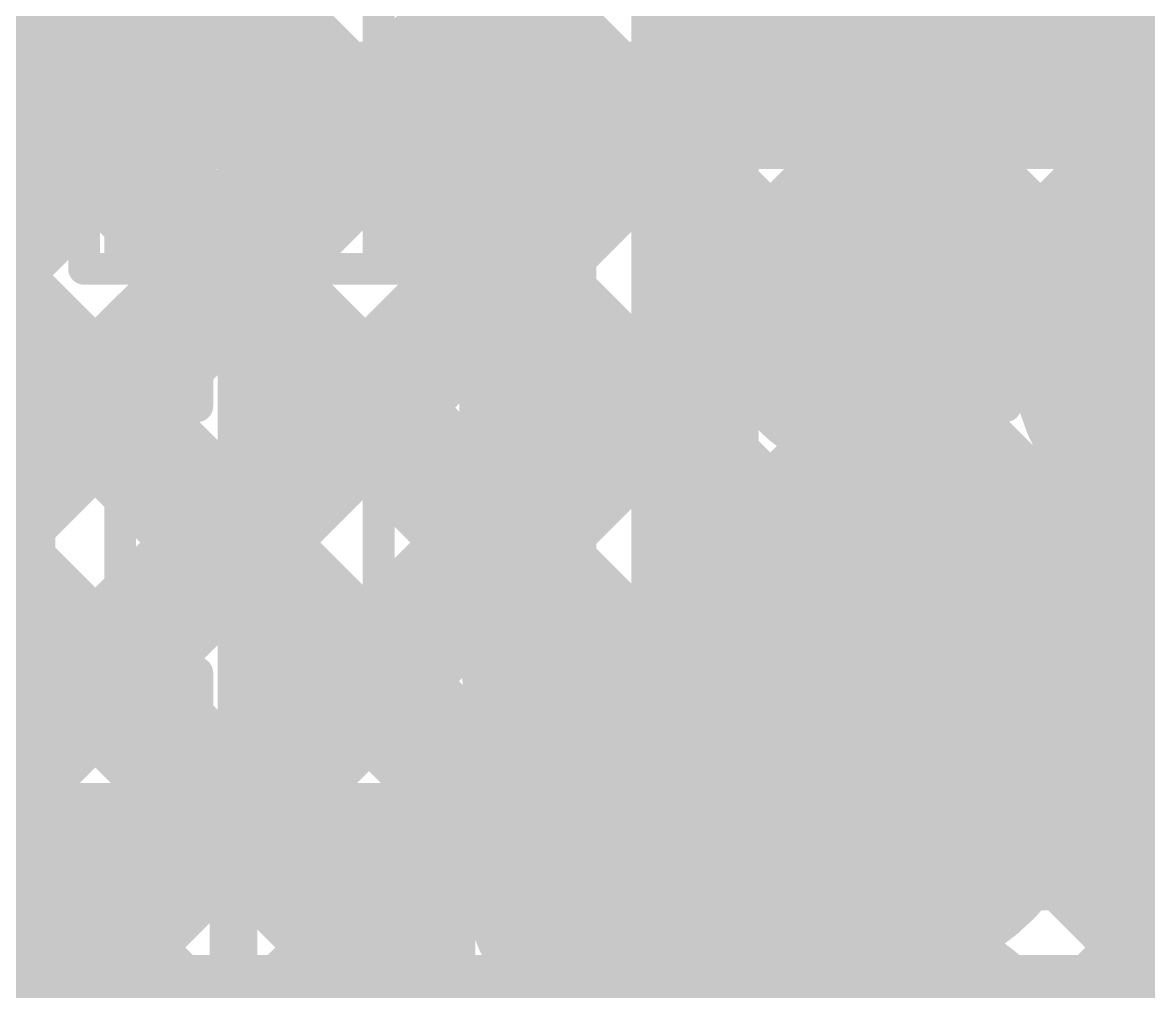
# Model space of a CAD drawing. Header units: millimetres. Extents: x 13 to 259, y -2 to 326.
# Drawn here: x 134.687 to 138.226, y 116.11 to 119.156 of the extents above; entities that cross this region are included whole.
import ezdxf

# ---------------------------------------------------------------- set-up
doc = ezdxf.new("R2010")
doc.units = ezdxf.units.MM
for name, color, linetype in [('BottomLayer', 5, 'Continuous'), ('ConnectLayer', 7, 'Continuous'), ('DrillDrawing', 1, 'Continuous'), ('Mechanical14', 56, 'Continuous'), ('Mechanical8', 56, 'Continuous'), ('MidLayer1', 16, 'Continuous'), ('MidLayer2', 76, 'Continuous'), ('MidLayer3', 90, 'Continuous'), ('MidLayer4', 156, 'Continuous'), ('MidLayer5', 130, 'Continuous'), ('MidLayer6', 216, 'Continuous'), ('MultiLayer', 9, 'Continuous'), ('TopLayer', 1, 'Continuous'), ('TopPaste', 8, 'Continuous'), ('TopSolder', 216, 'Continuous')]:
    doc.layers.add(name, color=color, linetype=linetype)

# ---------------------------------------------------------------- blocks, each defined once
blk = doc.blocks.new('SAMTEC_ASP_127797_01_185')
at = {"layer": 'Mechanical14', "const_width": 0.1}
for points in [[(-16.0909, 2.7038), (-16.0909, 3.0594)], [(-15.6591, 2.7038), (-15.6591, 3.0594)], [(-14.8209, 2.7038), (-14.8209, 3.0594)], [(-14.3891, 2.7038), (-14.3891, 3.0594)], [(-15.6591, 2.7038), (-16.0909, 2.7038)], [(-14.3891, 2.7038), (-14.8209, 2.7038)], [(-15.6591, 2.3762), (-16.0909, 2.3762)], [(-16.0909, 2.0206), (-16.0909, 2.3762)], [(-15.6607, 2.0206), (-15.6607, 2.3762)], [(-14.3891, 2.3762), (-14.8209, 2.3762)], [(-14.8209, 2.0206), (-14.8209, 2.3762)], [(-14.3891, 2.0206), (-14.3891, 2.3762)], [(-16.0909, 2.1336), (-16.9291, 2.1336)], [(-14.8209, 2.1336), (-15.6591, 2.1336)], [(-13.5509, 2.1336), (-14.3891, 2.1336)], [(-16.8148, 2.0206), (-16.9291, 2.0206)], [(-16.8148, 1.8796), (-16.8148, 2.0206)], [(-16.0909, 2.0206), (-16.2052, 2.0206)], [(-16.2052, 1.8796), (-16.2052, 2.0206)], [(-15.5448, 2.0206), (-15.6591, 2.0206)], [(-15.5448, 1.8796), (-15.5448, 2.0206)], [(-14.8209, 2.0206), (-14.9352, 2.0206)], [(-14.9352, 1.8796), (-14.9352, 2.0206)], [(-14.2748, 2.0206), (-14.3891, 2.0206)], [(-14.2748, 1.8796), (-14.2748, 2.0206)], [(-16.2052, 1.8796), (-16.8148, 1.8796)], [(-14.9352, 1.8796), (-15.5448, 1.8796)], [(-13.6652, 1.8796), (-14.2748, 1.8796)], [(-16.2052, 0.6604), (-16.8148, 0.6604)], [(-16.8148, 0.5194), (-16.8148, 0.6604)], [(-16.2052, 0.5194), (-16.2052, 0.6604)], [(-14.9352, 0.6604), (-15.5448, 0.6604)], [(-15.5448, 0.5194), (-15.5448, 0.6604)], [(-14.9352, 0.5194), (-14.9352, 0.6604)], [(-13.6652, 0.6604), (-14.2748, 0.6604)], [(-14.2748, 0.5194), (-14.2748, 0.6604)], [(-16.8148, 0.5194), (-16.9291, 0.5194)], [(-16.0909, 0.5194), (-16.2052, 0.5194)], [(-16.0909, 0.1638), (-16.0909, 0.5194)], [(-15.5448, 0.5194), (-15.6591, 0.5194)], [(-15.6591, 0.1638), (-15.6591, 0.5194)], [(-14.8209, 0.5194), (-14.9352, 0.5194)], [(-14.8209, 0.1638), (-14.8209, 0.5194)], [(-14.2748, 0.5194), (-14.3891, 0.5194)], [(-14.3891, 0.1638), (-14.3891, 0.5194)], [(-16.0909, 0.4064), (-16.9291, 0.4064)], [(-14.8209, 0.4064), (-15.6591, 0.4064)], [(-13.5509, 0.4064), (-14.3891, 0.4064)], [(-15.6591, 0.1638), (-16.0909, 0.1638)], [(-14.3891, 0.1638), (-14.8209, 0.1638)], [(-15.6591, -0.1638), (-16.0909, -0.1638)], [(-16.0909, -0.5194), (-16.0909, -0.1638)], [(-15.6607, -0.5194), (-15.6607, -0.1638)], [(-14.3891, -0.1638), (-14.8209, -0.1638)], [(-14.8209, -0.5194), (-14.8209, -0.1638)], [(-14.3891, -0.5194), (-14.3891, -0.1638)], [(-16.0909, -0.4064), (-16.9291, -0.4064)], [(-14.8209, -0.4064), (-15.6591, -0.4064)], [(-13.5509, -0.4064), (-14.3891, -0.4064)], [(-16.8148, -0.5194), (-16.9291, -0.5194)], [(-16.8148, -0.6604), (-16.8148, -0.5194)], [(-16.0909, -0.5194), (-16.2052, -0.5194)], [(-16.2052, -0.6604), (-16.2052, -0.5194)], [(-15.5448, -0.5194), (-15.6591, -0.5194)], [(-15.5448, -0.6604), (-15.5448, -0.5194)], [(-14.8209, -0.5194), (-14.9352, -0.5194)], [(-14.9352, -0.6604), (-14.9352, -0.5194)], [(-14.2748, -0.5194), (-14.3891, -0.5194)], [(-14.2748, -0.6604), (-14.2748, -0.5194)], [(-16.2052, -0.6604), (-16.8148, -0.6604)], [(-14.9352, -0.6604), (-15.5448, -0.6604)], [(-13.6652, -0.6604), (-14.2748, -0.6604)]]:
    blk.add_lwpolyline(points, dxfattribs=at)
at = {"layer": 'Mechanical14', "const_width": 0.05}
for points in [[(-16.1159, 2.7038, 1), (-16.0659, 2.7038, 1)], [(-16.1159, 2.7038, 1), (-16.0659, 2.7038, 1)], [(-15.6841, 2.7038, 1), (-15.6341, 2.7038, 1)], [(-15.6841, 2.7038, 1), (-15.6341, 2.7038, 1)], [(-14.8459, 2.7038, 1), (-14.7959, 2.7038, 1)], [(-14.8459, 2.7038, 1), (-14.7959, 2.7038, 1)], [(-14.4141, 2.7038, 1), (-14.3641, 2.7038, 1)], [(-14.4141, 2.7038, 1), (-14.3641, 2.7038, 1)], [(-16.1159, 2.3762, 1), (-16.0659, 2.3762, 1)], [(-16.1159, 2.3762, 1), (-16.0659, 2.3762, 1)], [(-15.6857, 2.3762, 1), (-15.6357, 2.3762, 1)], [(-15.6841, 2.3762, 1), (-15.6341, 2.3762, 1)], [(-14.8459, 2.3762, 1), (-14.7959, 2.3762, 1)], [(-14.8459, 2.3762, 1), (-14.7959, 2.3762, 1)], [(-14.4141, 2.3762, 1), (-14.3641, 2.3762, 1)], [(-14.4141, 2.3762, 1), (-14.3641, 2.3762, 1)], [(-16.1159, 2.1336, 1), (-16.0659, 2.1336, 1)], [(-15.6841, 2.1336, 1), (-15.6341, 2.1336, 1)], [(-14.8459, 2.1336, 1), (-14.7959, 2.1336, 1)], [(-14.4141, 2.1336, 1), (-14.3641, 2.1336, 1)], [(-16.8398, 2.0206, 1), (-16.7898, 2.0206, 1)], [(-16.8398, 2.0206, 1), (-16.7898, 2.0206, 1)], [(-16.2302, 2.0206, 1), (-16.1802, 2.0206, 1)], [(-16.2302, 2.0206, 1), (-16.1802, 2.0206, 1)], [(-16.1159, 2.0206, 1), (-16.0659, 2.0206, 1)], [(-16.1159, 2.0206, 1), (-16.0659, 2.0206, 1)], [(-15.6857, 2.0206, 1), (-15.6357, 2.0206, 1)], [(-15.6841, 2.0206, 1), (-15.6341, 2.0206, 1)], [(-15.5698, 2.0206, 1), (-15.5198, 2.0206, 1)], [(-15.5698, 2.0206, 1), (-15.5198, 2.0206, 1)], [(-14.9602, 2.0206, 1), (-14.9102, 2.0206, 1)], [(-14.9602, 2.0206, 1), (-14.9102, 2.0206, 1)], [(-14.8459, 2.0206, 1), (-14.7959, 2.0206, 1)], [(-14.8459, 2.0206, 1), (-14.7959, 2.0206, 1)], [(-14.4141, 2.0206, 1), (-14.3641, 2.0206, 1)], [(-14.4141, 2.0206, 1), (-14.3641, 2.0206, 1)], [(-14.2998, 2.0206, 1), (-14.2498, 2.0206, 1)], [(-14.2998, 2.0206, 1), (-14.2498, 2.0206, 1)], [(-16.8398, 1.8796, 1), (-16.7898, 1.8796, 1)], [(-16.8398, 1.8796, 1), (-16.7898, 1.8796, 1)], [(-16.2302, 1.8796, 1), (-16.1802, 1.8796, 1)], [(-16.2302, 1.8796, 1), (-16.1802, 1.8796, 1)], [(-15.5698, 1.8796, 1), (-15.5198, 1.8796, 1)], [(-15.5698, 1.8796, 1), (-15.5198, 1.8796, 1)], [(-14.9602, 1.8796, 1), (-14.9102, 1.8796, 1)], [(-14.9602, 1.8796, 1), (-14.9102, 1.8796, 1)], [(-14.2998, 1.8796, 1), (-14.2498, 1.8796, 1)], [(-14.2998, 1.8796, 1), (-14.2498, 1.8796, 1)], [(-16.8398, 0.6604, 1), (-16.7898, 0.6604, 1)], [(-16.8398, 0.6604, 1), (-16.7898, 0.6604, 1)], [(-16.2302, 0.6604, 1), (-16.1802, 0.6604, 1)], [(-16.2302, 0.6604, 1), (-16.1802, 0.6604, 1)], [(-15.5698, 0.6604, 1), (-15.5198, 0.6604, 1)], [(-15.5698, 0.6604, 1), (-15.5198, 0.6604, 1)], [(-14.9602, 0.6604, 1), (-14.9102, 0.6604, 1)], [(-14.9602, 0.6604, 1), (-14.9102, 0.6604, 1)], [(-14.2998, 0.6604, 1), (-14.2498, 0.6604, 1)], [(-14.2998, 0.6604, 1), (-14.2498, 0.6604, 1)], [(-16.8398, 0.5194, 1), (-16.7898, 0.5194, 1)], [(-16.8398, 0.5194, 1), (-16.7898, 0.5194, 1)], [(-16.2302, 0.5194, 1), (-16.1802, 0.5194, 1)], [(-16.2302, 0.5194, 1), (-16.1802, 0.5194, 1)], [(-16.1159, 0.5194, 1), (-16.0659, 0.5194, 1)], [(-16.1159, 0.5194, 1), (-16.0659, 0.5194, 1)], [(-15.6841, 0.5194, 1), (-15.6341, 0.5194, 1)], [(-15.6841, 0.5194, 1), (-15.6341, 0.5194, 1)], [(-15.5698, 0.5194, 1), (-15.5198, 0.5194, 1)], [(-15.5698, 0.5194, 1), (-15.5198, 0.5194, 1)], [(-14.9602, 0.5194, 1), (-14.9102, 0.5194, 1)], [(-14.9602, 0.5194, 1), (-14.9102, 0.5194, 1)], [(-14.8459, 0.5194, 1), (-14.7959, 0.5194, 1)], [(-14.8459, 0.5194, 1), (-14.7959, 0.5194, 1)], [(-14.4141, 0.5194, 1), (-14.3641, 0.5194, 1)], [(-14.4141, 0.5194, 1), (-14.3641, 0.5194, 1)], [(-14.2998, 0.5194, 1), (-14.2498, 0.5194, 1)], [(-14.2998, 0.5194, 1), (-14.2498, 0.5194, 1)], [(-16.1159, 0.4064, 1), (-16.0659, 0.4064, 1)], [(-15.6841, 0.4064, 1), (-15.6341, 0.4064, 1)], [(-14.8459, 0.4064, 1), (-14.7959, 0.4064, 1)], [(-14.4141, 0.4064, 1), (-14.3641, 0.4064, 1)], [(-16.1159, 0.1638, 1), (-16.0659, 0.1638, 1)], [(-16.1159, 0.1638, 1), (-16.0659, 0.1638, 1)], [(-15.6841, 0.1638, 1), (-15.6341, 0.1638, 1)], [(-15.6841, 0.1638, 1), (-15.6341, 0.1638, 1)], [(-14.8459, 0.1638, 1), (-14.7959, 0.1638, 1)], [(-14.8459, 0.1638, 1), (-14.7959, 0.1638, 1)], [(-14.4141, 0.1638, 1), (-14.3641, 0.1638, 1)], [(-14.4141, 0.1638, 1), (-14.3641, 0.1638, 1)], [(-16.1159, -0.1638, 1), (-16.0659, -0.1638, 1)], [(-16.1159, -0.1638, 1), (-16.0659, -0.1638, 1)], [(-15.6857, -0.1638, 1), (-15.6357, -0.1638, 1)], [(-15.6841, -0.1638, 1), (-15.6341, -0.1638, 1)], [(-14.8459, -0.1638, 1), (-14.7959, -0.1638, 1)], [(-14.8459, -0.1638, 1), (-14.7959, -0.1638, 1)], [(-14.4141, -0.1638, 1), (-14.3641, -0.1638, 1)], [(-14.4141, -0.1638, 1), (-14.3641, -0.1638, 1)], [(-16.1159, -0.4064, 1), (-16.0659, -0.4064, 1)], [(-15.6841, -0.4064, 1), (-15.6341, -0.4064, 1)], [(-14.8459, -0.4064, 1), (-14.7959, -0.4064, 1)], [(-14.4141, -0.4064, 1), (-14.3641, -0.4064, 1)], [(-16.8398, -0.5194, 1), (-16.7898, -0.5194, 1)], [(-16.8398, -0.5194, 1), (-16.7898, -0.5194, 1)], [(-16.2302, -0.5194, 1), (-16.1802, -0.5194, 1)], [(-16.2302, -0.5194, 1), (-16.1802, -0.5194, 1)], [(-16.1159, -0.5194, 1), (-16.0659, -0.5194, 1)], [(-16.1159, -0.5194, 1), (-16.0659, -0.5194, 1)], [(-15.6857, -0.5194, 1), (-15.6357, -0.5194, 1)], [(-15.6841, -0.5194, 1), (-15.6341, -0.5194, 1)], [(-15.5698, -0.5194, 1), (-15.5198, -0.5194, 1)], [(-15.5698, -0.5194, 1), (-15.5198, -0.5194, 1)], [(-14.9602, -0.5194, 1), (-14.9102, -0.5194, 1)], [(-14.9602, -0.5194, 1), (-14.9102, -0.5194, 1)], [(-14.8459, -0.5194, 1), (-14.7959, -0.5194, 1)], [(-14.8459, -0.5194, 1), (-14.7959, -0.5194, 1)], [(-14.4141, -0.5194, 1), (-14.3641, -0.5194, 1)], [(-14.4141, -0.5194, 1), (-14.3641, -0.5194, 1)], [(-14.2998, -0.5194, 1), (-14.2498, -0.5194, 1)], [(-14.2998, -0.5194, 1), (-14.2498, -0.5194, 1)], [(-16.8398, -0.6604, 1), (-16.7898, -0.6604, 1)], [(-16.8398, -0.6604, 1), (-16.7898, -0.6604, 1)], [(-16.2302, -0.6604, 1), (-16.1802, -0.6604, 1)], [(-16.2302, -0.6604, 1), (-16.1802, -0.6604, 1)], [(-15.5698, -0.6604, 1), (-15.5198, -0.6604, 1)], [(-15.5698, -0.6604, 1), (-15.5198, -0.6604, 1)], [(-14.9602, -0.6604, 1), (-14.9102, -0.6604, 1)], [(-14.9602, -0.6604, 1), (-14.9102, -0.6604, 1)], [(-14.2998, -0.6604, 1), (-14.2498, -0.6604, 1)], [(-14.2998, -0.6604, 1), (-14.2498, -0.6604, 1)]]:
    blk.add_lwpolyline(points, format="xyb", close=True, dxfattribs=at)
at = {"layer": 'Mechanical8', "const_width": 0.1}
for points in [[(-15.875, 2.175), (-15.875, 3.175)], [(-14.605, 2.175), (-14.605, 3.175)], [(-15.875, 1.905), (-15.875, 2.905)], [(-14.605, 1.905), (-14.605, 2.905)], [(-16.145, 1.905), (-17.145, 1.905)], [(-15.875, 1.905), (-16.875, 1.905)], [(-15.875, 0.905), (-15.875, 1.905)], [(-14.875, 1.905), (-15.875, 1.905)], [(-14.605, 1.905), (-15.605, 1.905)], [(-14.605, 0.905), (-14.605, 1.905)], [(-13.605, 1.905), (-14.605, 1.905)], [(-13.335, 1.905), (-14.335, 1.905)]]:
    blk.add_lwpolyline(points, dxfattribs=at)
at = {"layer": 'Mechanical8', "const_width": 0.05}
for points in [[(-15.9, 2.175, 1), (-15.85, 2.175, 1)], [(-14.63, 2.175, 1), (-14.58, 2.175, 1)], [(-16.9, 1.905, 1), (-16.85, 1.905, 1)], [(-16.17, 1.905, 1), (-16.12, 1.905, 1)], [(-15.9, 1.905, 1), (-15.85, 1.905, 1)], [(-15.9, 1.905, 1), (-15.85, 1.905, 1)], [(-15.9, 1.905, 1), (-15.85, 1.905, 1)], [(-15.9, 1.905, 1), (-15.85, 1.905, 1)], [(-15.63, 1.905, 1), (-15.58, 1.905, 1)], [(-14.9, 1.905, 1), (-14.85, 1.905, 1)], [(-14.63, 1.905, 1), (-14.58, 1.905, 1)], [(-14.63, 1.905, 1), (-14.58, 1.905, 1)], [(-14.63, 1.905, 1), (-14.58, 1.905, 1)], [(-14.63, 1.905, 1), (-14.58, 1.905, 1)], [(-14.36, 1.905, 1), (-14.31, 1.905, 1)], [(-15.9, 0.905, 1), (-15.85, 0.905, 1)], [(-14.63, 0.905, 1), (-14.58, 0.905, 1)]]:
    blk.add_lwpolyline(points, format="xyb", close=True, dxfattribs=at)
at = {"layer": 'TopLayer', "const_width": 0.32}
for points in [[(-17.305, 1.905, 1), (-16.985, 1.905, 1)], [(-16.035, 1.905, 1), (-15.715, 1.905, 1)], [(-14.765, 1.905, 1), (-14.445, 1.905, 1)]]:
    blk.add_lwpolyline(points, format="xyb", close=True, dxfattribs=at)
at = {"layer": 'TopPaste', "const_width": 0.32}
for points in [[(-17.305, 1.905, 1), (-16.985, 1.905, 1)], [(-16.035, 1.905, 1), (-15.715, 1.905, 1)], [(-14.765, 1.905, 1), (-14.445, 1.905, 1)]]:
    blk.add_lwpolyline(points, format="xyb", close=True, dxfattribs=at)
at = {"layer": 'TopSolder', "const_width": 0.4216}
for points in [[(-17.3558, 3.175, 1), (-16.9342, 3.175, 1)], [(-16.0858, 3.175, 1), (-15.6642, 3.175, 1)], [(-14.8158, 3.175, 1), (-14.3942, 3.175, 1)], [(-17.3558, 1.905, 1), (-16.9342, 1.905, 1)], [(-16.0858, 1.905, 1), (-15.6642, 1.905, 1)], [(-14.8158, 1.905, 1), (-14.3942, 1.905, 1)]]:
    blk.add_lwpolyline(points, format="xyb", close=True, dxfattribs=at)

msp = doc.modelspace()

# ---------------------------------------------------------------- linework, layer by layer
at = {"layer": 'BottomLayer', "const_width": 0.25}
msp.add_lwpolyline([(137.1801, 116.8957, 1), (137.43, 116.8957, 1)], format="xyb", close=True, dxfattribs=at)
at = {"layer": 'ConnectLayer', "const_width": 0.4}
for points in [[(125.7827, 128.7753), (137.1066, 117.4514)], [(132.7821, 124.3214), (147.8674, 109.2362)], [(132.7821, 124.3214), (141.26, 115.8435)], [(132.7596, 123.4955), (147.5365, 108.7185)], [(132.7596, 123.4955), (141.26, 114.995)], [(133.8834, 118.6099), (138.1309, 122.8574)], [(137.6993, 117.3346), (143.1936, 122.8289)], [(137.6993, 117.3346), (143.1936, 122.8289)], [(132.6089, 122.7976), (148.3728, 107.0337)], [(132.6089, 122.7976), (138.8415, 116.565)], [(137.8188, 116.6056), (143.6558, 122.4426)], [(137.8188, 116.6056), (143.6558, 122.4426)], [(133.8834, 118.6099), (136.8609, 121.5874)], [(136.8, 118.981), (139.2417, 121.4226)], [(137.867, 115.8053), (143.331, 121.2693)], [(137.867, 115.8053), (143.331, 121.2693)], [(133.9345, 118.5594), (136.425, 121.05)], [(134.0216, 117.8996), (136.7242, 120.6022)], [(134.0216, 117.8996), (136.7242, 120.6022)], [(136.8, 117.2008), (136.8, 120.4006)], [(133.8864, 116.0673), (138.1335, 120.3144)], [(134.3841, 116.565), (138.1335, 120.3144)], [(136.8, 120.3035), (138.3807, 118.7228)], [(132.7843, 115.8137), (137.117, 120.1465)], [(133.5356, 116.565), (137.117, 120.1465)], [(134.3173, 118.1786), (136.26, 120.1213)], [(136.26, 117.2008), (136.26, 120.1213)], [(137.6993, 117.3346), (140.4931, 120.1284)], [(135.04, 119.2707), (135.04, 119.775)], [(137.8188, 116.6056), (140.9173, 119.7041)], [(134.0343, 119.6752), (136.7222, 116.9873)], [(134.0343, 119.6752), (134.5422, 119.1672)], [(135.7726, 119.6339), (136.26, 119.1465)], [(135.04, 119.5179), (137.1066, 117.4514)], [(136.8, 119.4549), (137.993, 118.262)], [(134.0156, 115.348), (137.9951, 119.3275)], [(135.2326, 116.565), (137.9951, 119.3275)], [(136.8, 118.1325), (137.9951, 119.3275)], [(133.7515, 116.7809), (136.26, 119.2895)], [(135.3483, 119.2096), (136.26, 118.2979)], [(133.8759, 118.9851), (136.8544, 116.0065)], [(134.0841, 118.1325), (134.9112, 118.9596)], [(133.9474, 118.9136), (136.8544, 116.0065)], [(138.1738, 118.9298), (147.8674, 109.2362)], [(132.7843, 115.8137), (135.8663, 118.8957)], [(133.8864, 116.0673), (136.7148, 118.8957)], [(134.0156, 115.348), (137.5633, 118.8957)], [(134.0216, 117.8996), (135.0177, 118.8957)], [(134.0557, 114.5395), (138.3912, 118.8751)], [(134.0557, 114.5395), (138.3912, 118.8751)], [(134.085, 118.8957), (137.9851, 118.8957)], [(134.8137, 118.8957), (136.7222, 116.9873)], [(134.8305, 118.8789), (136.7222, 116.9873)], [(135.6623, 118.8957), (137.1066, 117.4514)], [(136.0811, 116.565), (138.3912, 118.8751)], [(136.5108, 118.8957), (148.3728, 107.0337)], [(136.8, 117.2839), (138.3912, 118.8751)], [(137.3593, 118.8957), (147.5365, 108.7185)], [(134.9241, 118.7854), (136.26, 117.4494)], [(136.8, 118.6064), (138.1269, 117.2795)], [(134.4063, 118.4547), (136.2959, 116.565)], [(134.035, 116.216), (136.26, 118.441)], [(134.4998, 118.3611), (136.2601, 116.6008)], [(134.0492, 117.9632), (137.1025, 114.9099)], [(134.0492, 117.9632), (137.1025, 114.9099)], [(134.0492, 117.9632), (137.1025, 114.9099)], [(134.0492, 117.9632), (135.4474, 116.565)], [(136.8, 117.7579), (137.1066, 117.4513)], [(137.6993, 117.3347), (138.1361, 117.7715)], [(133.5818, 117.5821), (135.3617, 115.8022)], [(133.5818, 117.5821), (135.3617, 115.8022)], [(133.5818, 117.5821), (134.5989, 116.565)], [(134.0156, 115.348), (136.26, 117.5924)], [(133.9573, 117.2066), (135.3617, 115.8022)], [(134.0557, 114.5395), (136.2933, 116.7771)], [(137.8188, 116.6057), (137.996, 116.7828)], [(137.8188, 116.6057), (137.996, 116.7828)], [(137.8607, 116.6973), (138.3766, 116.1814)], [(137.8607, 116.6973), (138.3766, 116.1814)], [(137.8607, 116.6973), (138.3766, 116.1813)], [(137.8607, 116.6973), (137.993, 116.565)], [(132.7137, 116.565), (136.8164, 116.565)], [(136.8, 116.5378), (137.1444, 116.1934)], [(137.7937, 116.565), (138.975, 116.565)], [(136.0536, 115.6889), (136.8661, 116.5015)], [(136.0536, 115.6889), (136.8661, 116.5015)], [(137.418, 116.2048), (137.5952, 116.382)], [(137.418, 116.2048), (137.5952, 116.382)], [(137.418, 116.2048), (137.5951, 116.3819)], [(137.418, 116.2048), (137.5951, 116.3819)], [(137.9686, 115.9069), (138.3954, 116.3337)], [(137.3966, 116.3129), (137.5445, 116.1649)], [(137.3966, 116.3129), (137.5445, 116.1649)], [(137.3966, 116.3129), (137.5444, 116.165)], [(136.4182, 116.1559), (136.7496, 115.8246)], [(136.0536, 115.6889), (136.4694, 116.1047)]]:
    msp.add_lwpolyline(points, dxfattribs=at)
at = {"layer": 'ConnectLayer'}
for points, const_width in [([(139.165, 119.4357, 1), (137.9851, 119.4357, 1)], 0.4), ([(139.165, 119.4357, 1), (137.9851, 119.4357, 1)], 0.4), ([(139.165, 119.4357, 1), (137.9851, 119.4357, 1)], 0.4), ([(137.8951, 119.3275, 1), (138.0951, 119.3275, 1)], 0.2), ([(137.8951, 119.3275, 1), (138.0951, 119.3275, 1)], 0.2), ([(137.8951, 119.3275, 1), (138.0951, 119.3275, 1)], 0.2), ([(134.94, 119.2707, 1), (135.14, 119.2707, 1)], 0.2), ([(134.94, 119.2707, 1), (135.14, 119.2707, 1)], 0.2), ([(134.94, 119.2707, 1), (135.14, 119.2707, 1)], 0.2), ([(136.16, 119.2895, 1), (136.36, 119.2895, 1)], 0.2), ([(135.2483, 119.2096, 1), (135.4483, 119.2096, 1)], 0.2), ([(134.4422, 119.1672, 1), (134.6422, 119.1672, 1)], 0.2), ([(136.16, 119.1465, 1), (136.36, 119.1465, 1)], 0.2), ([(136.7, 118.981, 1), (136.9, 118.981, 1)], 0.2), ([(134.8112, 118.9596, 1), (135.0112, 118.9596, 1)], 0.2), ([(134.8112, 118.9596, 1), (135.0112, 118.9596, 1)], 0.2), ([(134.8112, 118.9596, 1), (135.0112, 118.9596, 1)], 0.2), ([(138.1322, 118.9556, 1), (138.3322, 118.9556, 1)], 0.2), ([(138.1322, 118.9556, 1), (138.3322, 118.9556, 1)], 0.2), ([(138.1322, 118.9556, 1), (138.3322, 118.9556, 1)], 0.2), ([(138.0738, 118.9298, 1), (138.2738, 118.9298, 1)], 0.2), ([(134.7137, 118.8957, 1), (134.9137, 118.8957, 1)], 0.2), ([(134.7305, 118.8789, 1), (134.9305, 118.8789, 1)], 0.2), ([(134.9177, 118.8957, 1), (135.1177, 118.8957, 1)], 0.2), ([(135.5623, 118.8957, 1), (135.7623, 118.8957, 1)], 0.2), ([(135.7663, 118.8957, 1), (135.9663, 118.8957, 1)], 0.2), ([(136.4108, 118.8957, 1), (136.6108, 118.8957, 1)], 0.2), ([(136.6148, 118.8957, 1), (136.8148, 118.8957, 1)], 0.2), ([(137.2593, 118.8957, 1), (137.4593, 118.8957, 1)], 0.2), ([(137.4633, 118.8957, 1), (137.6633, 118.8957, 1)], 0.2), ([(137.8851, 118.8957, 1), (138.0851, 118.8957, 1)], 0.2), ([(137.8851, 118.8957, 1), (138.0851, 118.8957, 1)], 0.2), ([(137.8851, 118.8957, 1), (138.0851, 118.8957, 1)], 0.2), ([(138.2912, 118.8751, 1), (138.4912, 118.8751, 1)], 0.2), ([(138.2912, 118.8751, 1), (138.4912, 118.8751, 1)], 0.2), ([(138.2912, 118.8751, 1), (138.4912, 118.8751, 1)], 0.2), ([(138.2912, 118.8751, 1), (138.4912, 118.8751, 1)], 0.2), ([(134.8241, 118.7854, 1), (135.0241, 118.7854, 1)], 0.2), ([(139.165, 118.1657, 1), (137.9851, 118.1657, 1)], 0.4), ([(138.2807, 118.7228, 1), (138.4807, 118.7228, 1)], 0.2), ([(136.7, 118.6064, 1), (136.9, 118.6064, 1)], 0.2), ([(136.16, 118.441, 1), (136.36, 118.441, 1)], 0.2), ([(134.3998, 118.3611, 1), (134.5998, 118.3611, 1)], 0.2), ([(136.16, 118.2979, 1), (136.36, 118.2979, 1)], 0.2), ([(137.893, 118.262, 1), (138.093, 118.262, 1)], 0.2), ([(137.8851, 118.1657, 1), (138.0851, 118.1657, 1)], 0.2), ([(136.7, 118.1325, 1), (136.9, 118.1325, 1)], 0.2), ([(136.7, 117.7579, 1), (136.9, 117.7579, 1)], 0.2), ([(138.0361, 117.7715, 1), (138.2361, 117.7715, 1)], 0.2), ([(136.16, 117.5924, 1), (136.36, 117.5924, 1)], 0.2), ([(137.895, 116.8957, 1), (136.7151, 116.8957, 1)], 0.4), ([(137.895, 116.8957, 1), (136.7151, 116.8957, 1)], 0.4), ([(139.165, 116.8957, 1), (137.9851, 116.8957, 1)], 0.4), ([(136.16, 117.4494, 1), (136.36, 117.4494, 1)], 0.2), ([(137.0066, 117.4514, 1), (137.2066, 117.4514, 1)], 0.2), ([(137.0066, 117.4514, 1), (137.2066, 117.4514, 1)], 0.2), ([(137.0066, 117.4513, 1), (137.2066, 117.4513, 1)], 0.2), ([(137.0066, 117.4514, 1), (137.2066, 117.4514, 1)], 0.2), ([(137.5993, 117.3347, 1), (137.7993, 117.3347, 1)], 0.2), ([(137.5993, 117.3346, 1), (137.7993, 117.3346, 1)], 0.2), ([(137.5993, 117.3346, 1), (137.7993, 117.3346, 1)], 0.2), ([(137.5993, 117.3346, 1), (137.7993, 117.3346, 1)], 0.2), ([(136.7, 117.2839, 1), (136.9, 117.2839, 1)], 0.2), ([(138.0269, 117.2795, 1), (138.2269, 117.2795, 1)], 0.2), ([(136.16, 117.2008, 1), (136.36, 117.2008, 1)], 0.2), ([(136.16, 117.2008, 1), (136.36, 117.2008, 1)], 0.2), ([(136.16, 117.2008, 1), (136.36, 117.2008, 1)], 0.2), ([(136.7, 117.2008, 1), (136.9, 117.2008, 1)], 0.2), ([(136.7, 117.2008, 1), (136.9, 117.2008, 1)], 0.2), ([(136.6222, 116.9873, 1), (136.8222, 116.9873, 1)], 0.2), ([(136.6222, 116.9873, 1), (136.8222, 116.9873, 1)], 0.2), ([(136.6222, 116.9873, 1), (136.8222, 116.9873, 1)], 0.2), ([(136.2545, 116.8957, 1), (136.4545, 116.8957, 1)], 0.2), ([(136.2545, 116.8957, 1), (136.4545, 116.8957, 1)], 0.2), ([(136.2545, 116.8957, 1), (136.4545, 116.8957, 1)], 0.2), ([(136.6151, 116.8957, 1), (136.8151, 116.8957, 1)], 0.2), ([(136.6151, 116.8957, 1), (136.8151, 116.8957, 1)], 0.2), ([(137.795, 116.8957, 1), (137.995, 116.8957, 1)], 0.2), ([(137.795, 116.8957, 1), (137.995, 116.8957, 1)], 0.2), ([(137.795, 116.8957, 1), (137.995, 116.8957, 1)], 0.2), ([(137.795, 116.8957, 1), (137.995, 116.8957, 1)], 0.2), ([(137.795, 116.8957, 1), (137.995, 116.8957, 1)], 0.2), ([(137.795, 116.8957, 1), (137.995, 116.8957, 1)], 0.2), ([(137.8851, 116.8957, 1), (138.0851, 116.8957, 1)], 0.2), ([(136.1933, 116.7771, 1), (136.3933, 116.7771, 1)], 0.2), ([(137.896, 116.7828, 1), (138.096, 116.7828, 1)], 0.2), ([(137.896, 116.7828, 1), (138.096, 116.7828, 1)], 0.2), ([(137.7607, 116.6973, 1), (137.9607, 116.6973, 1)], 0.2), ([(137.7607, 116.6973, 1), (137.9607, 116.6973, 1)], 0.2), ([(137.7607, 116.6973, 1), (137.9607, 116.6973, 1)], 0.2), ([(137.7607, 116.6973, 1), (137.9607, 116.6973, 1)], 0.2), ([(136.1601, 116.6008, 1), (136.3601, 116.6008, 1)], 0.2), ([(136.7, 116.5906, 1), (136.9, 116.5906, 1)], 0.2), ([(137.7188, 116.6057, 1), (137.9188, 116.6057, 1)], 0.2), ([(137.7188, 116.6057, 1), (137.9188, 116.6057, 1)], 0.2), ([(137.7188, 116.6056, 1), (137.9188, 116.6056, 1)], 0.2), ([(137.7188, 116.6056, 1), (137.9188, 116.6056, 1)], 0.2), ([(137.7188, 116.6056, 1), (137.9188, 116.6056, 1)], 0.2), ([(134.4989, 116.565, 1), (134.6989, 116.565, 1)], 0.2), ([(135.1326, 116.565, 1), (135.3326, 116.565, 1)], 0.2), ([(135.3474, 116.565, 1), (135.5474, 116.565, 1)], 0.2), ([(135.9811, 116.565, 1), (136.1811, 116.565, 1)], 0.2), ([(136.1607, 116.5642, 1), (136.3607, 116.5642, 1)], 0.2), ([(136.1607, 116.5642, 1), (136.3607, 116.5642, 1)], 0.2), ([(136.1959, 116.565, 1), (136.3959, 116.565, 1)], 0.2), ([(136.7, 116.5378, 1), (136.9, 116.5378, 1)], 0.2), ([(136.7164, 116.565, 1), (136.9164, 116.565, 1)], 0.2), ([(136.7164, 116.565, 1), (136.9164, 116.565, 1)], 0.2), ([(137.6937, 116.565, 1), (137.8937, 116.565, 1)], 0.2), ([(137.6937, 116.565, 1), (137.8937, 116.565, 1)], 0.2), ([(137.893, 116.565, 1), (138.093, 116.565, 1)], 0.2), ([(136.7661, 116.5015, 1), (136.9661, 116.5015, 1)], 0.2), ([(136.7661, 116.5015, 1), (136.9661, 116.5015, 1)], 0.2), ([(137.4951, 116.3819, 1), (137.6951, 116.3819, 1)], 0.2), ([(137.4951, 116.3819, 1), (137.6951, 116.3819, 1)], 0.2), ([(137.4952, 116.382, 1), (137.6952, 116.382, 1)], 0.2), ([(137.4952, 116.382, 1), (137.6952, 116.382, 1)], 0.2), ([(138.2954, 116.3337, 1), (138.4954, 116.3337, 1)], 0.2), ([(137.2966, 116.3129, 1), (137.4966, 116.3129, 1)], 0.2), ([(137.2966, 116.3129, 1), (137.4966, 116.3129, 1)], 0.2), ([(137.2966, 116.3129, 1), (137.4966, 116.3129, 1)], 0.2), ([(137.895, 115.6257, 1), (136.7151, 115.6257, 1)], 0.4), ([(137.895, 115.6257, 1), (136.7151, 115.6257, 1)], 0.4), ([(137.0444, 116.1934, 1), (137.2444, 116.1934, 1)], 0.2), ([(137.0444, 116.1934, 1), (137.2444, 116.1934, 1)], 0.2), ([(137.318, 116.2048, 1), (137.518, 116.2048, 1)], 0.2), ([(137.318, 116.2048, 1), (137.518, 116.2048, 1)], 0.2), ([(137.318, 116.2048, 1), (137.518, 116.2048, 1)], 0.2), ([(137.318, 116.2048, 1), (137.518, 116.2048, 1)], 0.2), ([(139.165, 115.6257, 1), (137.9851, 115.6257, 1)], 0.4), ([(139.165, 115.6257, 1), (137.9851, 115.6257, 1)], 0.4), ([(136.3182, 116.1559, 1), (136.5182, 116.1559, 1)], 0.2), ([(136.3182, 116.1559, 1), (136.5182, 116.1559, 1)], 0.2), ([(137.4444, 116.165, 1), (137.6444, 116.165, 1)], 0.2), ([(137.4445, 116.1649, 1), (137.6445, 116.1649, 1)], 0.2), ([(137.4445, 116.1649, 1), (137.6445, 116.1649, 1)], 0.2), ([(138.2766, 116.1814, 1), (138.4766, 116.1814, 1)], 0.2), ([(138.2766, 116.1814, 1), (138.4766, 116.1814, 1)], 0.2), ([(138.2766, 116.1813, 1), (138.4766, 116.1813, 1)], 0.2), ([(136.3694, 116.1047, 1), (136.5694, 116.1047, 1)], 0.2), ([(136.7544, 116.0065, 1), (136.9544, 116.0065, 1)], 0.2), ([(136.7544, 116.0065, 1), (136.9544, 116.0065, 1)], 0.2)]:
    msp.add_lwpolyline(points, format="xyb", close=True, dxfattribs=dict(at, const_width=const_width))
at = {"layer": 'ConnectLayer', "const_width": 0.4}
for points in [[(139.157, 119.3387, -0.554672), (138.2322, 118.9556)], [(135.04, 119.2707, -0.198912), (134.9112, 118.9596)], [(135.04, 119.2707, -0.198912), (134.9112, 118.9596)], [(138.2322, 118.9556, -0.119394), (137.9851, 118.8957)], [(138.2322, 118.9556, -0.119394), (137.9851, 118.8957)], [(136.8164, 116.565, -1.352557), (137.895, 116.8957)], [(136.8, 117.2008, -0.759479), (137.895, 116.8957)], [(136.3545, 116.8957, -0.151232), (136.26, 117.2008)], [(136.3545, 116.8957, -0.151232), (136.26, 117.2008)], [(136.2607, 116.5642, -0.163776), (136.3545, 116.8957)], [(137.895, 116.8957, -0.759479), (136.8, 116.5906)], [(137.895, 116.8957, -0.149861), (137.7937, 116.565)], [(136.4182, 116.1559, -0.211669), (136.2607, 116.5642)], [(137.1444, 116.1934, -0.350873), (137.8237, 115.9069)], [(138.0564, 115.9069, -0.595395), (139.0937, 115.9069)]]:
    msp.add_lwpolyline(points, format="xyb", dxfattribs=at)
at = {"layer": 'DrillDrawing', "const_width": 0.0508}
for points in [[(137.178, 117.0227), (137.178, 117.1497)], [(137.178, 117.1497), (137.432, 117.1497)], [(137.432, 117.0227), (137.432, 117.1497)], [(137.051, 116.7687), (137.051, 117.0227)], [(137.051, 117.0227), (137.178, 117.0227)], [(137.432, 117.0227), (137.559, 117.0227)], [(137.559, 116.7687), (137.559, 117.0227)], [(137.051, 116.7687), (137.178, 116.7687)], [(137.178, 116.6417), (137.178, 116.7687)], [(137.432, 116.7687), (137.559, 116.7687)], [(137.432, 116.6417), (137.432, 116.7687)], [(137.178, 116.6417), (137.432, 116.6417)]]:
    msp.add_lwpolyline(points, dxfattribs=at)
at = {"layer": 'DrillDrawing', "const_width": 0.0254}
for points in [[(137.1653, 117.1497, 1), (137.1907, 117.1497, 1)], [(137.1653, 117.1497, 1), (137.1907, 117.1497, 1)], [(137.4193, 117.1497, 1), (137.4447, 117.1497, 1)], [(137.4193, 117.1497, 1), (137.4447, 117.1497, 1)], [(137.0383, 117.0227, 1), (137.0637, 117.0227, 1)], [(137.0383, 117.0227, 1), (137.0637, 117.0227, 1)], [(137.1653, 117.0227, 1), (137.1907, 117.0227, 1)], [(137.1653, 117.0227, 1), (137.1907, 117.0227, 1)], [(137.4193, 117.0227, 1), (137.4447, 117.0227, 1)], [(137.4193, 117.0227, 1), (137.4447, 117.0227, 1)], [(137.5463, 117.0227, 1), (137.5717, 117.0227, 1)], [(137.5463, 117.0227, 1), (137.5717, 117.0227, 1)], [(137.0383, 116.7687, 1), (137.0637, 116.7687, 1)], [(137.0383, 116.7687, 1), (137.0637, 116.7687, 1)], [(137.1653, 116.7687, 1), (137.1907, 116.7687, 1)], [(137.1653, 116.7687, 1), (137.1907, 116.7687, 1)], [(137.4193, 116.7687, 1), (137.4447, 116.7687, 1)], [(137.4193, 116.7687, 1), (137.4447, 116.7687, 1)], [(137.5463, 116.7687, 1), (137.5717, 116.7687, 1)], [(137.5463, 116.7687, 1), (137.5717, 116.7687, 1)], [(137.1653, 116.6417, 1), (137.1907, 116.6417, 1)], [(137.1653, 116.6417, 1), (137.1907, 116.6417, 1)], [(137.4193, 116.6417, 1), (137.4447, 116.6417, 1)], [(137.4193, 116.6417, 1), (137.4447, 116.6417, 1)]]:
    msp.add_lwpolyline(points, format="xyb", close=True, dxfattribs=at)
at = {"layer": 'MidLayer1', "const_width": 0.25}
msp.add_lwpolyline([(137.1801, 116.8957, 1), (137.43, 116.8957, 1)], format="xyb", close=True, dxfattribs=at)
at = {"layer": 'MidLayer2', "const_width": 0.15}
for points in [[(135.35, 116.4831), (138.11, 119.2431)], [(135.35, 115.6528), (135.35, 116.4831)]]:
    msp.add_lwpolyline(points, dxfattribs=at)
at = {"layer": 'MidLayer2'}
for points, const_width in [([(137.1801, 116.8957, 1), (137.43, 116.8957, 1)], 0.25), ([(135.3125, 116.4831, 1), (135.3875, 116.4831, 1)], 0.075), ([(135.3125, 116.4831, 1), (135.3875, 116.4831, 1)], 0.075)]:
    msp.add_lwpolyline(points, format="xyb", close=True, dxfattribs=dict(at, const_width=const_width))
at = {"layer": 'MidLayer3', "const_width": 0.25}
msp.add_lwpolyline([(137.1801, 116.8957, 1), (137.43, 116.8957, 1)], format="xyb", close=True, dxfattribs=at)
at = {"layer": 'MidLayer3', "const_width": 0.15}
msp.add_lwpolyline([(127.8, 116.15), (138.975, 116.15)], dxfattribs=at)
at = {"layer": 'MidLayer4'}
for points, const_width in [([(135.4, 116.775), (135.4, 124.5737)], 0.2), ([(136.39, 117.1178), (136.39, 121.45)], 0.2), ([(137.305, 116.8957), (137.305, 119.8713)], 0.4), ([(136.39, 117.1178), (137.1021, 116.4057)], 0.2), ([(135.4, 116.775), (136.1209, 116.0541)], 0.2), ([(137.1021, 116.4057), (137.2791, 116.4057)], 0.2), ([(137.2791, 116.4057), (138.0251, 115.6598)], 0.2), ([(136.1209, 114.7541), (136.1209, 116.0541)], 0.2)]:
    msp.add_lwpolyline(points, dxfattribs=dict(at, const_width=const_width))
for points, const_width in [([(136.34, 117.1178, 1), (136.44, 117.1178, 1)], 0.1), ([(136.34, 117.1178, 1), (136.44, 117.1178, 1)], 0.1), ([(137.1801, 116.8957, 1), (137.43, 116.8957, 1)], 0.25), ([(137.205, 116.8957, 1), (137.405, 116.8957, 1)], 0.2), ([(135.35, 116.775, 1), (135.45, 116.775, 1)], 0.1), ([(135.35, 116.775, 1), (135.45, 116.775, 1)], 0.1), ([(137.0521, 116.4057, 1), (137.1521, 116.4057, 1)], 0.1), ([(137.0521, 116.4057, 1), (137.1521, 116.4057, 1)], 0.1), ([(137.2291, 116.4057, 1), (137.3291, 116.4057, 1)], 0.1), ([(137.2291, 116.4057, 1), (137.3291, 116.4057, 1)], 0.1), ([(136.0709, 116.0541, 1), (136.1709, 116.0541, 1)], 0.1), ([(136.0709, 116.0541, 1), (136.1709, 116.0541, 1)], 0.1)]:
    msp.add_lwpolyline(points, format="xyb", close=True, dxfattribs=dict(at, const_width=const_width))
at = {"layer": 'MidLayer5', "const_width": 0.25}
msp.add_lwpolyline([(137.1801, 116.8957, 1), (137.43, 116.8957, 1)], format="xyb", close=True, dxfattribs=at)
at = {"layer": 'MidLayer6', "const_width": 0.25}
msp.add_lwpolyline([(137.1801, 116.8957, 1), (137.43, 116.8957, 1)], format="xyb", close=True, dxfattribs=at)
at = {"layer": 'MultiLayer', "const_width": 0.25}
msp.add_lwpolyline([(137.1801, 116.8957, 1), (137.43, 116.8957, 1)], format="xyb", close=True, dxfattribs=at)
at = {"layer": 'TopLayer', "const_width": 0.25}
msp.add_lwpolyline([(137.1801, 116.8957, 1), (137.43, 116.8957, 1)], format="xyb", close=True, dxfattribs=at)

# ---------------------------------------------------------------- block references
at = {"rotation": 270}
msp.add_blockref('SAMTEC_ASP_127797_01_185', (135.4, 102.2907), dxfattribs=at)

doc.saveas('drawing.dxf')
